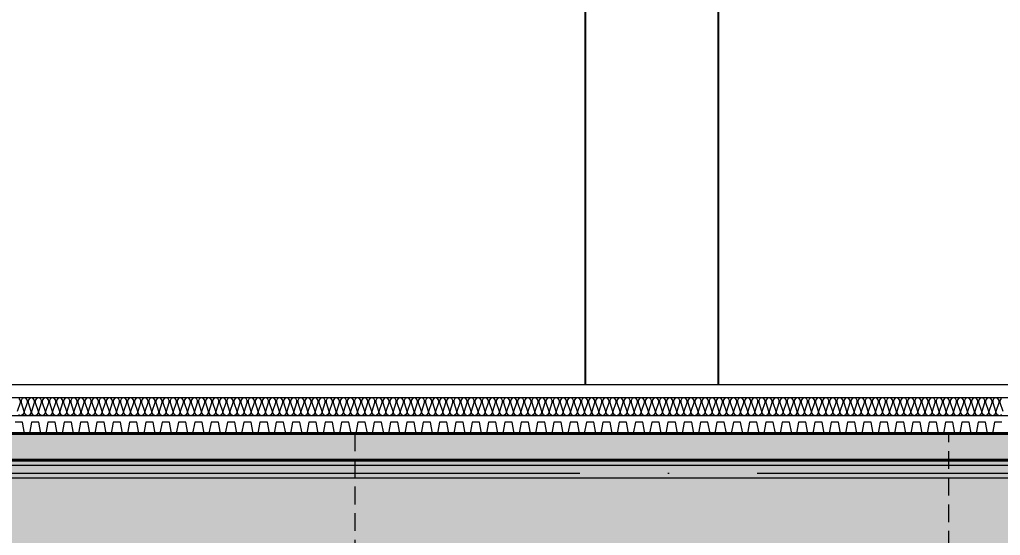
# Model space of a CAD drawing. Header units: millimetres. Extents: x 0 to 420000, y 0 to 297000.
# Drawn here: x 289880 to 300943, y 22751 to 28563 of the extents above; entities that cross this region are included whole.
import ezdxf
from ezdxf.enums import TextEntityAlignment as Align

# ---------------------------------------------------------------- set-up
doc = ezdxf.new("R2010")
doc.units = ezdxf.units.MM
doc.linetypes.add('CEN', pattern=[62, 60, -1, 0, -1])
doc.linetypes.add('HIDDEN', pattern=[0.375, 0.25, -0.125])
for name, color, linetype, lineweight in [('A-AXIS-LINE', 1, 'CEN', 15), ('A-CONC-LIN1', 2, 'Continuous', 40), ('A-ELEV-LIN2', 7, 'Continuous', 25), ('A-SECT-LIN3', 255, 'Continuous', 18), ('A-XXXX-DRBD', 9, 'Continuous', 20), ('A-XXXX-FIN2', 6, 'Continuous', 20), ('A-XXXX-HATC', 8, 'Continuous', 18), ('A-XXXX-HID', 8, 'HIDDEN', 18), ('A-XXXX-INSL2', 8, 'Continuous', 18)]:
    doc.layers.add(name, color=color, linetype=linetype, lineweight=lineweight)
doc.layers.add('A-CONC-SOLD', color=253, linetype='CEN')
doc.layers.add('A-XXXX-SOLD', color=252, linetype='Continuous')
doc.layers.add('A-XXXX-NPLT', color=144, linetype='Continuous', lineweight=15, plot=False)
doc.styles.add('맑은고딕', font='')
doc.styles.get('맑은고딕').set_extended_font_data('Malgun Gothic')

# ---------------------------------------------------------------- blocks, each defined once
blk = doc.blocks.new('axis(211208)')
at = {"layer": 'A-AXIS-LINE', "ltscale": 1000}
for p, q in [((4631788.1, -441118.7), (4955413.1, -441118.7)), ((4631788.1, -442118.7), (4955413.1, -442118.7))]:
    blk.add_line(p, q, dxfattribs=at)
blk = doc.blocks.new('지하2층')
at = {"layer": 'A-CONC-SOLD'}
h = blk.add_hatch(color=256, dxfattribs=at)
h.dxf.hatch_style = 1
h.paths.add_polyline_path([(4879374, -392169), (4878974, -392169), (4878974, -391119), (4878824, -391119), (4878824, -391369), (4878374, -391369), (4878374, -392369), (4878324, -392369), (4878324, -393069), (4878674, -393069), (4878674, -401669), (4877924, -401669), (4877924, -401119), (4877724, -401119), (4877724, -401669), (4801524, -401669), (4801524, -401129), (4801324, -401129), (4801324, -401969), (4801494, -401969), (4801479, -401978), (4801479, -402319), (4759169, -402319), (4759169, -401978), (4759154, -401969), (4759324, -401969), (4759324, -401129), (4759124, -401129), (4759124, -401669), (4682924, -401669), (4682924, -401119), (4682724, -401119), (4682724, -401669), (4681974, -401669), (4681974, -393069), (4682324, -393069), (4682324, -392369), (4682274, -392369), (4682274, -391369), (4681824, -391369), (4681824, -391119), (4681674, -391119), (4681674, -392169), (4681274, -392169), (4681274, -401969), (4758324, -401969), (4758324, -402619), (4802324, -402619), (4802324, -401969), (4879374, -401969)])
at = {"layer": 'A-CONC-LIN1'}
for points in [[(4681674, -391119), (4681674, -392169), (4681274, -392169), (4681274, -401969), (4758324, -401969), (4758324, -402619), (4802324, -402619), (4802324, -401969), (4879374, -401969), (4879374, -392169), (4878974, -392169), (4878974, -391119)], [(4878974, -391119), (4878824, -391119), (4878824, -391369), (4878374, -391369), (4878374, -392369), (4878324, -392369), (4878324, -393069), (4878674, -393069), (4878674, -401669), (4877924, -401669), (4877924, -401119), (4877724, -401119), (4877724, -401669), (4801524, -401669), (4801524, -401129), (4801324, -401129), (4801324, -401969), (4801494, -401969), (4801479, -401978), (4801479, -402319), (4759169, -402319)]]:
    blk.add_lwpolyline(points, dxfattribs=at)
at = {"layer": 'A-ELEV-LIN2'}
for p, q in [((4866574, -401119), (4866574, -392869)), ((4868074, -401119), (4868074, -392869))]:
    blk.add_line(p, q, dxfattribs=at)
at = {"layer": 'A-XXXX-DRBD'}
blk.add_lwpolyline([(4871270, -401544), (4871187, -401544), (4871164, -401669), (4871109, -401669), (4871086, -401544), (4871003, -401544), (4870980, -401669), (4870925, -401669), (4870902, -401544), (4870819, -401544), (4870795, -401669), (4870741, -401669), (4870718, -401544), (4870635, -401544), (4870611, -401669), (4870557, -401669), (4870533, -401544), (4870451, -401544), (4870427, -401669), (4870373, -401669), (4870349, -401544), (4870267, -401544), (4870243, -401669), (4870189, -401669), (4870165, -401544), (4870082, -401544), (4870059, -401669), (4870004, -401669), (4869981, -401544), (4869898, -401544), (4869875, -401669), (4869820, -401669), (4869797, -401544), (4869714, -401544), (4869691, -401669), (4869636, -401669), (4869613, -401544), (4869530, -401544), (4869507, -401669), (4869452, -401669), (4869429, -401544), (4869346, -401544), (4869323, -401669), (4869268, -401669), (4869245, -401544), (4869162, -401544), (4869139, -401669), (4869084, -401669), (4869061, -401544), (4868978, -401544), (4868955, -401669), (4868900, -401669), (4868877, -401544), (4868794, -401544), (4868770, -401669), (4868716, -401669), (4868693, -401544), (4868610, -401544), (4868586, -401669), (4868532, -401669), (4868508, -401544), (4868426, -401544), (4868402, -401669), (4868348, -401669), (4868324, -401544), (4868242, -401544), (4868218, -401669), (4868164, -401669), (4868140, -401544), (4868057, -401544), (4868034, -401669), (4867979, -401669), (4867956, -401544), (4867873, -401544), (4867850, -401669), (4867795, -401669), (4867772, -401544), (4867689, -401544), (4867666, -401669), (4867611, -401669), (4867588, -401544), (4867505, -401544), (4867482, -401669), (4867427, -401669), (4867404, -401544), (4867321, -401544), (4867298, -401669), (4867243, -401669), (4867220, -401544), (4867137, -401544), (4867114, -401669), (4867059, -401669), (4867036, -401544), (4866953, -401544), (4866930, -401669), (4866875, -401669), (4866852, -401544), (4866769, -401544), (4866746, -401669), (4866691, -401669), (4866668, -401544), (4866585, -401544), (4866561, -401669), (4866507, -401669), (4866483, -401544), (4866401, -401544), (4866377, -401669), (4866323, -401669), (4866299, -401544), (4866217, -401544), (4866193, -401669), (4866139, -401669), (4866115, -401544), (4866032, -401544), (4866009, -401669), (4865955, -401669), (4865931, -401544), (4865848, -401544), (4865825, -401669), (4865770, -401669), (4865747, -401544), (4865664, -401544), (4865641, -401669), (4865586, -401669), (4865563, -401544), (4865480, -401544), (4865457, -401669), (4865402, -401669), (4865379, -401544), (4865296, -401544), (4865273, -401669), (4865218, -401669), (4865195, -401544), (4865112, -401544), (4865089, -401669), (4865034, -401669), (4865011, -401544), (4864928, -401544), (4864905, -401669), (4864850, -401669), (4864827, -401544), (4864744, -401544), (4864721, -401669), (4864666, -401669), (4864643, -401544), (4864560, -401544), (4864536, -401669), (4864482, -401669), (4864458, -401544), (4864376, -401544), (4864352, -401669), (4864298, -401669), (4864274, -401544), (4864192, -401544), (4864168, -401669), (4864114, -401669), (4864090, -401544), (4864007, -401544), (4863984, -401669), (4863930, -401669), (4863906, -401544), (4863823, -401544), (4863800, -401669), (4863745, -401669), (4863722, -401544), (4863639, -401544), (4863616, -401669), (4863561, -401669), (4863538, -401544), (4863455, -401544), (4863432, -401669), (4863377, -401669), (4863354, -401544), (4863271, -401544), (4863248, -401669), (4863193, -401669), (4863170, -401544), (4863087, -401544), (4863064, -401669), (4863009, -401669), (4862986, -401544), (4862903, -401544), (4862880, -401669), (4862825, -401669), (4862802, -401544), (4862719, -401544), (4862696, -401669), (4862641, -401669), (4862618, -401544), (4862535, -401544), (4862511, -401669), (4862457, -401669), (4862434, -401544), (4862351, -401544), (4862327, -401669), (4862273, -401669), (4862249, -401544), (4862167, -401544), (4862143, -401669), (4862089, -401669), (4862065, -401544), (4861982, -401544), (4861959, -401669), (4861905, -401669), (4861881, -401544), (4861798, -401544), (4861775, -401669), (4861720, -401669), (4861697, -401544), (4861614, -401544), (4861591, -401669), (4861536, -401669), (4861513, -401544), (4861430, -401544), (4861407, -401669), (4861352, -401669), (4861329, -401544), (4861246, -401544), (4861223, -401669), (4861168, -401669), (4861145, -401544), (4861062, -401544), (4861039, -401669), (4860984, -401669), (4860961, -401544), (4860878, -401544), (4860855, -401669), (4860800, -401669), (4860777, -401544), (4860694, -401544), (4860671, -401669), (4860616, -401669), (4860593, -401544), (4860510, -401544), (4860486, -401669), (4860432, -401669), (4860409, -401544), (4860326, -401544), (4860302, -401669), (4860248, -401669), (4860224, -401544), (4860142, -401544)], dxfattribs=at)
at = {"layer": 'A-XXXX-FIN2'}
blk.add_lwpolyline([(4801424, -401119), (4877724, -401119)], dxfattribs=at)
at = {"layer": 'A-XXXX-INSL2'}
for points in [[(4877724, -401269), (4801534, -401269)], [(4871262, -401277), (4871248, -401297), (4871248, -401319), (4871280, -401419)], [(4871266, -401461), (4871244, -401469), (4871222, -401461), (4871208, -401441), (4871208, -401419), (4871240, -401319), (4871240, -401297), (4871226, -401277), (4871204, -401269), (4871182, -401277), (4871168, -401297), (4871168, -401319), (4871200, -401419), (4871200, -401441), (4871186, -401461), (4871164, -401469), (4871142, -401461), (4871128, -401441), (4871128, -401419), (4871160, -401319), (4871160, -401297), (4871146, -401277), (4871124, -401269), (4871102, -401277), (4871088, -401297), (4871088, -401319), (4871120, -401419), (4871120, -401441), (4871106, -401461), (4871084, -401469), (4871062, -401461), (4871048, -401441), (4871048, -401419), (4871080, -401319), (4871080, -401297), (4871066, -401277), (4871044, -401269), (4871022, -401277), (4871008, -401297), (4871008, -401319), (4871040, -401419), (4871040, -401441), (4871026, -401461), (4871004, -401469), (4870982, -401461), (4870968, -401441), (4870968, -401419), (4871000, -401319), (4871000, -401297), (4870986, -401277), (4870964, -401269), (4870942, -401277), (4870928, -401297), (4870928, -401319), (4870960, -401419), (4870960, -401441), (4870946, -401461), (4870924, -401469), (4870902, -401461), (4870888, -401441), (4870888, -401419), (4870920, -401319), (4870920, -401297), (4870906, -401277), (4870884, -401269), (4870862, -401277), (4870848, -401297), (4870848, -401319), (4870880, -401419), (4870880, -401441), (4870866, -401461), (4870844, -401469), (4870822, -401461), (4870808, -401441), (4870808, -401419), (4870840, -401319), (4870840, -401297), (4870826, -401277), (4870804, -401269), (4870782, -401277), (4870768, -401297), (4870768, -401319), (4870800, -401419), (4870800, -401441), (4870786, -401461), (4870764, -401469), (4870742, -401461), (4870728, -401441), (4870728, -401419), (4870760, -401319), (4870760, -401297), (4870746, -401277), (4870724, -401269), (4870702, -401277), (4870688, -401297), (4870688, -401319), (4870720, -401419), (4870720, -401441), (4870706, -401461), (4870684, -401469), (4870662, -401461), (4870648, -401441), (4870648, -401419), (4870680, -401319), (4870680, -401297), (4870666, -401277), (4870644, -401269), (4870622, -401277), (4870608, -401297), (4870608, -401319), (4870640, -401419), (4870640, -401441), (4870626, -401461), (4870604, -401469), (4870582, -401461), (4870568, -401441), (4870568, -401419), (4870600, -401319), (4870600, -401297), (4870586, -401277), (4870564, -401269), (4870542, -401277), (4870528, -401297), (4870528, -401319), (4870560, -401419), (4870560, -401441), (4870546, -401461), (4870524, -401469), (4870502, -401461), (4870488, -401441), (4870488, -401419), (4870520, -401319), (4870520, -401297), (4870506, -401277), (4870484, -401269), (4870462, -401277), (4870448, -401297), (4870448, -401319), (4870480, -401419), (4870480, -401441), (4870466, -401461), (4870444, -401469), (4870422, -401461), (4870408, -401441), (4870408, -401419), (4870440, -401319), (4870440, -401297), (4870426, -401277), (4870404, -401269), (4870382, -401277), (4870368, -401297), (4870368, -401319), (4870400, -401419), (4870400, -401441), (4870386, -401461), (4870364, -401469), (4870342, -401461), (4870328, -401441), (4870328, -401419), (4870360, -401319), (4870360, -401297), (4870346, -401277), (4870324, -401269), (4870302, -401277), (4870288, -401297), (4870288, -401319), (4870320, -401419), (4870320, -401441), (4870306, -401461), (4870284, -401469), (4870262, -401461), (4870248, -401441), (4870248, -401419), (4870280, -401319), (4870280, -401297), (4870266, -401277), (4870244, -401269), (4870222, -401277), (4870208, -401297), (4870208, -401319), (4870240, -401419), (4870240, -401441), (4870226, -401461), (4870204, -401469), (4870182, -401461), (4870168, -401441), (4870168, -401419), (4870200, -401319), (4870200, -401297), (4870186, -401277), (4870164, -401269), (4870142, -401277), (4870128, -401297), (4870128, -401319), (4870160, -401419), (4870160, -401441), (4870146, -401461), (4870124, -401469), (4870102, -401461), (4870088, -401441), (4870088, -401419), (4870120, -401319), (4870120, -401297), (4870106, -401277), (4870084, -401269), (4870062, -401277), (4870048, -401297), (4870048, -401319), (4870080, -401419), (4870080, -401441), (4870066, -401461), (4870044, -401469), (4870022, -401461), (4870008, -401441), (4870008, -401419), (4870040, -401319), (4870040, -401297), (4870026, -401277), (4870004, -401269), (4869982, -401277), (4869968, -401297), (4869968, -401319), (4870000, -401419), (4870000, -401441), (4869986, -401461), (4869964, -401469), (4869942, -401461), (4869928, -401441), (4869928, -401419), (4869960, -401319), (4869960, -401297), (4869946, -401277), (4869924, -401269), (4869902, -401277), (4869888, -401297), (4869888, -401319), (4869920, -401419), (4869920, -401441), (4869906, -401461), (4869884, -401469), (4869862, -401461), (4869848, -401441), (4869848, -401419), (4869880, -401319), (4869880, -401297), (4869866, -401277), (4869844, -401269), (4869822, -401277), (4869808, -401297), (4869808, -401319), (4869840, -401419), (4869840, -401441), (4869826, -401461), (4869804, -401469), (4869782, -401461), (4869768, -401441), (4869768, -401419), (4869800, -401319), (4869800, -401297), (4869786, -401277), (4869764, -401269), (4869742, -401277), (4869728, -401297), (4869728, -401319), (4869760, -401419), (4869760, -401441), (4869746, -401461), (4869724, -401469), (4869702, -401461), (4869688, -401441), (4869688, -401419), (4869720, -401319), (4869720, -401297), (4869706, -401277), (4869684, -401269), (4869662, -401277), (4869648, -401297), (4869648, -401319), (4869680, -401419), (4869680, -401441), (4869666, -401461), (4869644, -401469), (4869622, -401461), (4869608, -401441), (4869608, -401419), (4869640, -401319), (4869640, -401297), (4869626, -401277), (4869604, -401269), (4869582, -401277), (4869568, -401297), (4869568, -401319), (4869600, -401419), (4869600, -401441), (4869586, -401461), (4869564, -401469), (4869542, -401461), (4869528, -401441), (4869528, -401419), (4869560, -401319), (4869560, -401297), (4869546, -401277), (4869524, -401269), (4869502, -401277), (4869488, -401297), (4869488, -401319), (4869520, -401419), (4869520, -401441), (4869506, -401461), (4869484, -401469), (4869462, -401461), (4869448, -401441), (4869448, -401419), (4869480, -401319), (4869480, -401297), (4869466, -401277), (4869444, -401269), (4869422, -401277), (4869408, -401297), (4869408, -401319), (4869440, -401419), (4869440, -401441), (4869426, -401461), (4869404, -401469), (4869382, -401461), (4869368, -401441), (4869368, -401419), (4869400, -401319), (4869400, -401297), (4869386, -401277), (4869364, -401269), (4869342, -401277), (4869328, -401297), (4869328, -401319), (4869360, -401419), (4869360, -401441), (4869346, -401461), (4869324, -401469), (4869302, -401461), (4869288, -401441), (4869288, -401419), (4869320, -401319), (4869320, -401297), (4869306, -401277), (4869284, -401269), (4869262, -401277), (4869248, -401297), (4869248, -401319), (4869280, -401419), (4869280, -401441), (4869266, -401461), (4869244, -401469), (4869222, -401461), (4869208, -401441), (4869208, -401419), (4869240, -401319), (4869240, -401297), (4869226, -401277), (4869204, -401269), (4869182, -401277), (4869168, -401297), (4869168, -401319), (4869200, -401419), (4869200, -401441), (4869186, -401461), (4869164, -401469), (4869142, -401461), (4869128, -401441), (4869128, -401419), (4869160, -401319), (4869160, -401297), (4869146, -401277), (4869124, -401269), (4869102, -401277), (4869088, -401297), (4869088, -401319), (4869120, -401419), (4869120, -401441), (4869106, -401461), (4869084, -401469), (4869062, -401461), (4869048, -401441), (4869048, -401419), (4869080, -401319), (4869080, -401297), (4869066, -401277), (4869044, -401269), (4869022, -401277), (4869008, -401297), (4869008, -401319), (4869040, -401419), (4869040, -401441), (4869026, -401461), (4869004, -401469), (4868982, -401461), (4868968, -401441), (4868968, -401419), (4869000, -401319), (4869000, -401297), (4868986, -401277), (4868964, -401269), (4868942, -401277), (4868928, -401297), (4868928, -401319), (4868960, -401419), (4868960, -401441), (4868946, -401461), (4868924, -401469), (4868902, -401461), (4868888, -401441), (4868888, -401419), (4868920, -401319), (4868920, -401297), (4868906, -401277), (4868884, -401269), (4868862, -401277), (4868848, -401297), (4868848, -401319), (4868880, -401419), (4868880, -401441), (4868866, -401461), (4868844, -401469), (4868822, -401461), (4868808, -401441), (4868808, -401419), (4868840, -401319), (4868840, -401297), (4868826, -401277), (4868804, -401269), (4868782, -401277), (4868768, -401297), (4868768, -401319), (4868800, -401419), (4868800, -401441), (4868786, -401461), (4868764, -401469), (4868742, -401461), (4868728, -401441), (4868728, -401419), (4868760, -401319), (4868760, -401297), (4868746, -401277), (4868724, -401269), (4868702, -401277), (4868688, -401297), (4868688, -401319), (4868720, -401419), (4868720, -401441), (4868706, -401461), (4868684, -401469), (4868662, -401461), (4868648, -401441), (4868648, -401419), (4868680, -401319), (4868680, -401297), (4868666, -401277), (4868644, -401269), (4868622, -401277), (4868608, -401297), (4868608, -401319), (4868640, -401419), (4868640, -401441), (4868626, -401461), (4868604, -401469), (4868582, -401461), (4868568, -401441), (4868568, -401419), (4868600, -401319), (4868600, -401297), (4868586, -401277), (4868564, -401269), (4868542, -401277), (4868528, -401297), (4868528, -401319), (4868560, -401419), (4868560, -401441), (4868546, -401461), (4868524, -401469), (4868502, -401461), (4868488, -401441), (4868488, -401419), (4868520, -401319), (4868520, -401297), (4868506, -401277), (4868484, -401269), (4868462, -401277), (4868448, -401297), (4868448, -401319), (4868480, -401419), (4868480, -401441), (4868466, -401461), (4868444, -401469), (4868422, -401461), (4868408, -401441), (4868408, -401419), (4868440, -401319), (4868440, -401297), (4868426, -401277), (4868404, -401269), (4868382, -401277), (4868368, -401297), (4868368, -401319), (4868400, -401419), (4868400, -401441), (4868386, -401461), (4868364, -401469), (4868342, -401461), (4868328, -401441), (4868328, -401419), (4868360, -401319), (4868360, -401297), (4868346, -401277), (4868324, -401269), (4868302, -401277), (4868288, -401297), (4868288, -401319), (4868320, -401419), (4868320, -401441), (4868306, -401461), (4868284, -401469), (4868262, -401461), (4868248, -401441), (4868248, -401419), (4868280, -401319), (4868280, -401297), (4868266, -401277), (4868244, -401269), (4868222, -401277), (4868208, -401297), (4868208, -401319), (4868240, -401419), (4868240, -401441), (4868226, -401461), (4868204, -401469), (4868182, -401461), (4868168, -401441), (4868168, -401419), (4868200, -401319), (4868200, -401297), (4868186, -401277), (4868164, -401269), (4868142, -401277), (4868128, -401297), (4868128, -401319), (4868160, -401419), (4868160, -401441), (4868146, -401461), (4868124, -401469), (4868102, -401461), (4868088, -401441), (4868088, -401419), (4868120, -401319), (4868120, -401297), (4868106, -401277), (4868084, -401269), (4868062, -401277), (4868048, -401297), (4868048, -401319), (4868080, -401419), (4868080, -401441), (4868066, -401461), (4868044, -401469), (4868022, -401461), (4868008, -401441), (4868008, -401419), (4868040, -401319), (4868040, -401297), (4868026, -401277), (4868004, -401269), (4867982, -401277), (4867968, -401297), (4867968, -401319), (4868000, -401419), (4868000, -401441), (4867986, -401461), (4867964, -401469), (4867942, -401461), (4867928, -401441), (4867928, -401419), (4867960, -401319), (4867960, -401297), (4867946, -401277), (4867924, -401269), (4867902, -401277), (4867888, -401297), (4867888, -401319), (4867920, -401419), (4867920, -401441), (4867906, -401461), (4867884, -401469), (4867862, -401461), (4867848, -401441), (4867848, -401419), (4867880, -401319), (4867880, -401297), (4867866, -401277), (4867844, -401269), (4867822, -401277), (4867808, -401297), (4867808, -401319), (4867840, -401419), (4867840, -401441), (4867826, -401461), (4867804, -401469), (4867782, -401461), (4867768, -401441), (4867768, -401419), (4867800, -401319), (4867800, -401297), (4867786, -401277), (4867764, -401269), (4867742, -401277), (4867728, -401297), (4867728, -401319), (4867760, -401419), (4867760, -401441), (4867746, -401461), (4867724, -401469), (4867702, -401461), (4867688, -401441), (4867688, -401419), (4867720, -401319), (4867720, -401297), (4867706, -401277), (4867684, -401269), (4867662, -401277), (4867648, -401297), (4867648, -401319), (4867680, -401419), (4867680, -401441), (4867666, -401461), (4867644, -401469), (4867622, -401461), (4867608, -401441), (4867608, -401419), (4867640, -401319), (4867640, -401297), (4867626, -401277), (4867604, -401269), (4867582, -401277), (4867568, -401297), (4867568, -401319), (4867600, -401419), (4867600, -401441), (4867586, -401461), (4867564, -401469), (4867542, -401461), (4867528, -401441), (4867528, -401419), (4867560, -401319), (4867560, -401297), (4867546, -401277), (4867524, -401269), (4867502, -401277), (4867488, -401297), (4867488, -401319), (4867520, -401419), (4867520, -401441), (4867506, -401461), (4867484, -401469), (4867462, -401461), (4867448, -401441), (4867448, -401419), (4867480, -401319), (4867480, -401297), (4867466, -401277), (4867444, -401269), (4867422, -401277), (4867408, -401297), (4867408, -401319), (4867440, -401419), (4867440, -401441), (4867426, -401461), (4867404, -401469), (4867382, -401461), (4867368, -401441), (4867368, -401419), (4867400, -401319), (4867400, -401297), (4867386, -401277), (4867364, -401269), (4867342, -401277), (4867328, -401297), (4867328, -401319), (4867360, -401419), (4867360, -401441), (4867346, -401461), (4867324, -401469), (4867302, -401461), (4867288, -401441), (4867288, -401419), (4867320, -401319), (4867320, -401297), (4867306, -401277), (4867284, -401269), (4867262, -401277), (4867248, -401297), (4867248, -401319), (4867280, -401419), (4867280, -401441), (4867266, -401461), (4867244, -401469), (4867222, -401461), (4867208, -401441), (4867208, -401419), (4867240, -401319), (4867240, -401297), (4867226, -401277), (4867204, -401269), (4867182, -401277), (4867168, -401297), (4867168, -401319), (4867200, -401419), (4867200, -401441), (4867186, -401461), (4867164, -401469), (4867142, -401461), (4867128, -401441), (4867128, -401419), (4867160, -401319), (4867160, -401297), (4867146, -401277), (4867124, -401269), (4867102, -401277), (4867088, -401297), (4867088, -401319), (4867120, -401419), (4867120, -401441), (4867106, -401461), (4867084, -401469), (4867062, -401461), (4867048, -401441), (4867048, -401419), (4867080, -401319), (4867080, -401297), (4867066, -401277), (4867044, -401269), (4867022, -401277), (4867008, -401297), (4867008, -401319), (4867040, -401419), (4867040, -401441), (4867026, -401461), (4867004, -401469), (4866982, -401461), (4866968, -401441), (4866968, -401419), (4867000, -401319), (4867000, -401297), (4866986, -401277), (4866964, -401269), (4866942, -401277), (4866928, -401297), (4866928, -401319), (4866960, -401419), (4866960, -401441), (4866946, -401461), (4866924, -401469), (4866902, -401461), (4866888, -401441), (4866888, -401419), (4866920, -401319), (4866920, -401297), (4866906, -401277), (4866884, -401269), (4866862, -401277), (4866848, -401297), (4866848, -401319), (4866880, -401419), (4866880, -401441), (4866866, -401461), (4866844, -401469), (4866822, -401461), (4866808, -401441), (4866808, -401419), (4866840, -401319), (4866840, -401297), (4866826, -401277), (4866804, -401269), (4866782, -401277), (4866768, -401297), (4866768, -401319), (4866800, -401419), (4866800, -401441), (4866786, -401461), (4866764, -401469), (4866742, -401461), (4866728, -401441), (4866728, -401419), (4866760, -401319), (4866760, -401297), (4866746, -401277), (4866724, -401269), (4866702, -401277), (4866688, -401297), (4866688, -401319), (4866720, -401419), (4866720, -401441), (4866706, -401461), (4866684, -401469), (4866662, -401461), (4866648, -401441), (4866648, -401419), (4866680, -401319), (4866680, -401297), (4866666, -401277), (4866644, -401269), (4866622, -401277), (4866608, -401297), (4866608, -401319), (4866640, -401419), (4866640, -401441), (4866626, -401461), (4866604, -401469), (4866582, -401461), (4866568, -401441), (4866568, -401419), (4866600, -401319), (4866600, -401297), (4866586, -401277), (4866564, -401269), (4866542, -401277), (4866528, -401297), (4866528, -401319), (4866560, -401419), (4866560, -401441), (4866546, -401461), (4866524, -401469), (4866502, -401461), (4866488, -401441), (4866488, -401419), (4866520, -401319), (4866520, -401297), (4866506, -401277), (4866484, -401269), (4866462, -401277), (4866448, -401297), (4866448, -401319), (4866480, -401419), (4866480, -401441), (4866466, -401461), (4866444, -401469), (4866422, -401461), (4866408, -401441), (4866408, -401419), (4866440, -401319), (4866440, -401297), (4866426, -401277), (4866404, -401269), (4866382, -401277), (4866368, -401297), (4866368, -401319), (4866400, -401419), (4866400, -401441), (4866386, -401461), (4866364, -401469), (4866342, -401461), (4866328, -401441), (4866328, -401419), (4866360, -401319), (4866360, -401297), (4866346, -401277), (4866324, -401269), (4866302, -401277), (4866288, -401297), (4866288, -401319), (4866320, -401419), (4866320, -401441), (4866306, -401461), (4866284, -401469), (4866262, -401461), (4866248, -401441), (4866248, -401419), (4866280, -401319), (4866280, -401297), (4866266, -401277), (4866244, -401269), (4866222, -401277), (4866208, -401297), (4866208, -401319), (4866240, -401419), (4866240, -401441), (4866226, -401461), (4866204, -401469), (4866182, -401461), (4866168, -401441), (4866168, -401419), (4866200, -401319), (4866200, -401297), (4866186, -401277), (4866164, -401269), (4866142, -401277), (4866128, -401297), (4866128, -401319), (4866160, -401419), (4866160, -401441), (4866146, -401461), (4866124, -401469), (4866102, -401461), (4866088, -401441), (4866088, -401419), (4866120, -401319), (4866120, -401297), (4866106, -401277), (4866084, -401269), (4866062, -401277), (4866048, -401297), (4866048, -401319), (4866080, -401419), (4866080, -401441), (4866066, -401461), (4866044, -401469), (4866022, -401461), (4866008, -401441), (4866008, -401419), (4866040, -401319), (4866040, -401297), (4866026, -401277), (4866004, -401269), (4865982, -401277), (4865968, -401297), (4865968, -401319), (4866000, -401419), (4866000, -401441), (4865986, -401461), (4865964, -401469), (4865942, -401461), (4865928, -401441), (4865928, -401419), (4865960, -401319), (4865960, -401297), (4865946, -401277), (4865924, -401269), (4865902, -401277), (4865888, -401297), (4865888, -401319), (4865920, -401419), (4865920, -401441), (4865906, -401461), (4865884, -401469), (4865862, -401461), (4865848, -401441), (4865848, -401419), (4865880, -401319), (4865880, -401297), (4865866, -401277), (4865844, -401269), (4865822, -401277), (4865808, -401297), (4865808, -401319), (4865840, -401419), (4865840, -401441), (4865826, -401461), (4865804, -401469), (4865782, -401461), (4865768, -401441), (4865768, -401419), (4865800, -401319), (4865800, -401297), (4865786, -401277), (4865764, -401269), (4865742, -401277), (4865728, -401297), (4865728, -401319), (4865760, -401419), (4865760, -401441), (4865746, -401461), (4865724, -401469), (4865702, -401461), (4865688, -401441), (4865688, -401419), (4865720, -401319), (4865720, -401297), (4865706, -401277), (4865684, -401269), (4865662, -401277), (4865648, -401297), (4865648, -401319), (4865680, -401419), (4865680, -401441), (4865666, -401461), (4865644, -401469), (4865622, -401461), (4865608, -401441), (4865608, -401419), (4865640, -401319), (4865640, -401297), (4865626, -401277), (4865604, -401269), (4865582, -401277), (4865568, -401297), (4865568, -401319), (4865600, -401419), (4865600, -401441), (4865586, -401461), (4865564, -401469), (4865542, -401461), (4865528, -401441), (4865528, -401419), (4865560, -401319), (4865560, -401297), (4865546, -401277), (4865524, -401269), (4865502, -401277), (4865488, -401297), (4865488, -401319), (4865520, -401419), (4865520, -401441), (4865506, -401461), (4865484, -401469), (4865462, -401461), (4865448, -401441), (4865448, -401419), (4865480, -401319), (4865480, -401297), (4865466, -401277), (4865444, -401269), (4865422, -401277), (4865408, -401297), (4865408, -401319), (4865440, -401419), (4865440, -401441), (4865426, -401461), (4865404, -401469), (4865382, -401461), (4865368, -401441), (4865368, -401419), (4865400, -401319), (4865400, -401297), (4865386, -401277), (4865364, -401269), (4865342, -401277), (4865328, -401297), (4865328, -401319), (4865360, -401419), (4865360, -401441), (4865346, -401461), (4865324, -401469), (4865302, -401461), (4865288, -401441), (4865288, -401419), (4865320, -401319), (4865320, -401297), (4865306, -401277), (4865284, -401269), (4865262, -401277), (4865248, -401297), (4865248, -401319), (4865280, -401419), (4865280, -401441), (4865266, -401461), (4865244, -401469), (4865222, -401461), (4865208, -401441), (4865208, -401419), (4865240, -401319), (4865240, -401297), (4865226, -401277), (4865204, -401269), (4865182, -401277), (4865168, -401297), (4865168, -401319), (4865200, -401419), (4865200, -401441), (4865186, -401461), (4865164, -401469), (4865142, -401461), (4865128, -401441), (4865128, -401419), (4865160, -401319), (4865160, -401297), (4865146, -401277), (4865124, -401269), (4865102, -401277), (4865088, -401297), (4865088, -401319), (4865120, -401419), (4865120, -401441), (4865106, -401461), (4865084, -401469), (4865062, -401461), (4865048, -401441), (4865048, -401419), (4865080, -401319), (4865080, -401297), (4865066, -401277), (4865044, -401269), (4865022, -401277), (4865008, -401297), (4865008, -401319), (4865040, -401419), (4865040, -401441), (4865026, -401461), (4865004, -401469), (4864982, -401461), (4864968, -401441), (4864968, -401419), (4865000, -401319), (4865000, -401297), (4864986, -401277), (4864964, -401269), (4864942, -401277), (4864928, -401297), (4864928, -401319), (4864960, -401419), (4864960, -401441), (4864946, -401461), (4864924, -401469), (4864902, -401461), (4864888, -401441), (4864888, -401419), (4864920, -401319), (4864920, -401297), (4864906, -401277), (4864884, -401269), (4864862, -401277), (4864848, -401297), (4864848, -401319), (4864880, -401419), (4864880, -401441), (4864866, -401461), (4864844, -401469), (4864822, -401461), (4864808, -401441), (4864808, -401419), (4864840, -401319), (4864840, -401297), (4864826, -401277), (4864804, -401269), (4864782, -401277), (4864768, -401297), (4864768, -401319), (4864800, -401419), (4864800, -401441), (4864786, -401461), (4864764, -401469), (4864742, -401461), (4864728, -401441), (4864728, -401419), (4864760, -401319), (4864760, -401297), (4864746, -401277), (4864724, -401269), (4864702, -401277), (4864688, -401297), (4864688, -401319), (4864720, -401419), (4864720, -401441), (4864706, -401461), (4864684, -401469), (4864662, -401461), (4864648, -401441), (4864648, -401419), (4864680, -401319), (4864680, -401297), (4864666, -401277), (4864644, -401269), (4864622, -401277), (4864608, -401297), (4864608, -401319), (4864640, -401419), (4864640, -401441), (4864626, -401461), (4864604, -401469), (4864582, -401461), (4864568, -401441), (4864568, -401419), (4864600, -401319), (4864600, -401297), (4864586, -401277), (4864564, -401269), (4864542, -401277), (4864528, -401297), (4864528, -401319), (4864560, -401419), (4864560, -401441), (4864546, -401461), (4864524, -401469), (4864502, -401461), (4864488, -401441), (4864488, -401419), (4864520, -401319), (4864520, -401297), (4864506, -401277), (4864484, -401269), (4864462, -401277), (4864448, -401297), (4864448, -401319), (4864480, -401419), (4864480, -401441), (4864466, -401461), (4864444, -401469), (4864422, -401461), (4864408, -401441), (4864408, -401419), (4864440, -401319), (4864440, -401297), (4864426, -401277), (4864404, -401269), (4864382, -401277), (4864368, -401297), (4864368, -401319), (4864400, -401419), (4864400, -401441), (4864386, -401461), (4864364, -401469), (4864342, -401461), (4864328, -401441), (4864328, -401419), (4864360, -401319), (4864360, -401297), (4864346, -401277), (4864324, -401269), (4864302, -401277), (4864288, -401297), (4864288, -401319), (4864320, -401419), (4864320, -401441), (4864306, -401461), (4864284, -401469), (4864262, -401461), (4864248, -401441), (4864248, -401419), (4864280, -401319), (4864280, -401297), (4864266, -401277), (4864244, -401269), (4864222, -401277), (4864208, -401297), (4864208, -401319), (4864240, -401419), (4864240, -401441), (4864226, -401461), (4864204, -401469), (4864182, -401461), (4864168, -401441), (4864168, -401419), (4864200, -401319), (4864200, -401297), (4864186, -401277), (4864164, -401269), (4864142, -401277), (4864128, -401297), (4864128, -401319), (4864160, -401419), (4864160, -401441), (4864146, -401461), (4864124, -401469), (4864102, -401461), (4864088, -401441), (4864088, -401419), (4864120, -401319), (4864120, -401297), (4864106, -401277), (4864084, -401269), (4864062, -401277), (4864048, -401297), (4864048, -401319), (4864080, -401419), (4864080, -401441), (4864066, -401461), (4864044, -401469), (4864022, -401461), (4864008, -401441), (4864008, -401419), (4864040, -401319), (4864040, -401297), (4864026, -401277), (4864004, -401269), (4863982, -401277), (4863968, -401297), (4863968, -401319), (4864000, -401419), (4864000, -401441), (4863986, -401461), (4863964, -401469), (4863942, -401461), (4863928, -401441), (4863928, -401419), (4863960, -401319), (4863960, -401297), (4863946, -401277), (4863924, -401269), (4863902, -401277), (4863888, -401297), (4863888, -401319), (4863920, -401419), (4863920, -401441), (4863906, -401461), (4863884, -401469), (4863862, -401461), (4863848, -401441), (4863848, -401419), (4863880, -401319), (4863880, -401297), (4863866, -401277), (4863844, -401269), (4863822, -401277), (4863808, -401297), (4863808, -401319), (4863840, -401419), (4863840, -401441), (4863826, -401461), (4863804, -401469), (4863782, -401461), (4863768, -401441), (4863768, -401419), (4863800, -401319), (4863800, -401297), (4863786, -401277), (4863764, -401269), (4863742, -401277), (4863728, -401297), (4863728, -401319), (4863760, -401419), (4863760, -401441), (4863746, -401461), (4863724, -401469), (4863702, -401461), (4863688, -401441), (4863688, -401419), (4863720, -401319), (4863720, -401297), (4863706, -401277), (4863684, -401269), (4863662, -401277), (4863648, -401297), (4863648, -401319), (4863680, -401419), (4863680, -401441), (4863666, -401461), (4863644, -401469), (4863622, -401461), (4863608, -401441), (4863608, -401419), (4863640, -401319), (4863640, -401297), (4863626, -401277), (4863604, -401269), (4863582, -401277), (4863568, -401297), (4863568, -401319), (4863600, -401419), (4863600, -401441), (4863586, -401461), (4863564, -401469), (4863542, -401461), (4863528, -401441), (4863528, -401419), (4863560, -401319), (4863560, -401297), (4863546, -401277), (4863524, -401269), (4863502, -401277), (4863488, -401297), (4863488, -401319), (4863520, -401419), (4863520, -401441), (4863506, -401461), (4863484, -401469), (4863462, -401461), (4863448, -401441), (4863448, -401419), (4863480, -401319), (4863480, -401297), (4863466, -401277), (4863444, -401269), (4863422, -401277), (4863408, -401297), (4863408, -401319), (4863440, -401419), (4863440, -401441), (4863426, -401461), (4863404, -401469), (4863382, -401461), (4863368, -401441), (4863368, -401419), (4863400, -401319), (4863400, -401297), (4863386, -401277), (4863364, -401269), (4863342, -401277), (4863328, -401297), (4863328, -401319), (4863360, -401419), (4863360, -401441), (4863346, -401461), (4863324, -401469), (4863302, -401461), (4863288, -401441), (4863288, -401419), (4863320, -401319), (4863320, -401297), (4863306, -401277), (4863284, -401269), (4863262, -401277), (4863248, -401297), (4863248, -401319), (4863280, -401419), (4863280, -401441), (4863266, -401461), (4863244, -401469), (4863222, -401461), (4863208, -401441), (4863208, -401419), (4863240, -401319), (4863240, -401297), (4863226, -401277), (4863204, -401269), (4863182, -401277), (4863168, -401297), (4863168, -401319), (4863200, -401419), (4863200, -401441), (4863186, -401461), (4863164, -401469), (4863142, -401461), (4863128, -401441), (4863128, -401419), (4863160, -401319), (4863160, -401297), (4863146, -401277), (4863124, -401269), (4863102, -401277), (4863088, -401297), (4863088, -401319), (4863120, -401419), (4863120, -401441), (4863106, -401461), (4863084, -401469), (4863062, -401461), (4863048, -401441), (4863048, -401419), (4863080, -401319), (4863080, -401297), (4863066, -401277), (4863044, -401269), (4863022, -401277), (4863008, -401297), (4863008, -401319), (4863040, -401419), (4863040, -401441), (4863026, -401461), (4863004, -401469), (4862982, -401461), (4862968, -401441), (4862968, -401419), (4863000, -401319), (4863000, -401297), (4862986, -401277), (4862964, -401269), (4862942, -401277), (4862928, -401297), (4862928, -401319), (4862960, -401419), (4862960, -401441), (4862946, -401461), (4862924, -401469), (4862902, -401461), (4862888, -401441), (4862888, -401419), (4862920, -401319), (4862920, -401297), (4862906, -401277), (4862884, -401269), (4862862, -401277), (4862848, -401297), (4862848, -401319), (4862880, -401419), (4862880, -401441), (4862866, -401461), (4862844, -401469), (4862822, -401461), (4862808, -401441), (4862808, -401419), (4862840, -401319), (4862840, -401297), (4862826, -401277), (4862804, -401269), (4862782, -401277), (4862768, -401297), (4862768, -401319), (4862800, -401419), (4862800, -401441), (4862786, -401461), (4862764, -401469), (4862742, -401461), (4862728, -401441), (4862728, -401419), (4862760, -401319), (4862760, -401297), (4862746, -401277), (4862724, -401269), (4862702, -401277), (4862688, -401297), (4862688, -401319), (4862720, -401419), (4862720, -401441), (4862706, -401461), (4862684, -401469), (4862662, -401461), (4862648, -401441), (4862648, -401419), (4862680, -401319), (4862680, -401297), (4862666, -401277), (4862644, -401269), (4862622, -401277), (4862608, -401297), (4862608, -401319), (4862640, -401419), (4862640, -401441), (4862626, -401461), (4862604, -401469), (4862582, -401461), (4862568, -401441), (4862568, -401419), (4862600, -401319), (4862600, -401297), (4862586, -401277), (4862564, -401269), (4862542, -401277), (4862528, -401297), (4862528, -401319), (4862560, -401419), (4862560, -401441), (4862546, -401461), (4862524, -401469), (4862502, -401461), (4862488, -401441), (4862488, -401419), (4862520, -401319), (4862520, -401297), (4862506, -401277), (4862484, -401269), (4862462, -401277), (4862448, -401297), (4862448, -401319), (4862480, -401419), (4862480, -401441), (4862466, -401461), (4862444, -401469), (4862422, -401461), (4862408, -401441), (4862408, -401419), (4862440, -401319), (4862440, -401297), (4862426, -401277), (4862404, -401269), (4862382, -401277), (4862368, -401297), (4862368, -401319), (4862400, -401419), (4862400, -401441), (4862386, -401461), (4862364, -401469), (4862342, -401461), (4862328, -401441), (4862328, -401419), (4862360, -401319), (4862360, -401297), (4862346, -401277), (4862324, -401269), (4862302, -401277), (4862288, -401297), (4862288, -401319), (4862320, -401419), (4862320, -401441), (4862306, -401461), (4862284, -401469), (4862262, -401461), (4862248, -401441), (4862248, -401419), (4862280, -401319), (4862280, -401297), (4862266, -401277), (4862244, -401269), (4862222, -401277), (4862208, -401297), (4862208, -401319), (4862240, -401419), (4862240, -401441), (4862226, -401461), (4862204, -401469), (4862182, -401461), (4862168, -401441), (4862168, -401419), (4862200, -401319), (4862200, -401297), (4862186, -401277), (4862164, -401269), (4862142, -401277), (4862128, -401297), (4862128, -401319), (4862160, -401419), (4862160, -401441), (4862146, -401461), (4862124, -401469), (4862102, -401461), (4862088, -401441), (4862088, -401419), (4862120, -401319), (4862120, -401297), (4862106, -401277), (4862084, -401269), (4862062, -401277), (4862048, -401297), (4862048, -401319), (4862080, -401419), (4862080, -401441), (4862066, -401461), (4862044, -401469), (4862022, -401461), (4862008, -401441), (4862008, -401419), (4862040, -401319), (4862040, -401297), (4862026, -401277), (4862004, -401269), (4861982, -401277), (4861968, -401297), (4861968, -401319), (4862000, -401419), (4862000, -401441), (4861986, -401461), (4861964, -401469), (4861942, -401461), (4861928, -401441), (4861928, -401419), (4861960, -401319), (4861960, -401297), (4861946, -401277), (4861924, -401269), (4861902, -401277), (4861888, -401297), (4861888, -401319), (4861920, -401419), (4861920, -401441), (4861906, -401461), (4861884, -401469), (4861862, -401461), (4861848, -401441), (4861848, -401419), (4861880, -401319), (4861880, -401297), (4861866, -401277), (4861844, -401269), (4861822, -401277), (4861808, -401297), (4861808, -401319), (4861840, -401419), (4861840, -401441), (4861826, -401461), (4861804, -401469), (4861782, -401461), (4861768, -401441), (4861768, -401419), (4861800, -401319), (4861800, -401297), (4861786, -401277), (4861764, -401269), (4861742, -401277), (4861728, -401297), (4861728, -401319), (4861760, -401419), (4861760, -401441), (4861746, -401461), (4861724, -401469), (4861702, -401461), (4861688, -401441), (4861688, -401419), (4861720, -401319), (4861720, -401297), (4861706, -401277), (4861684, -401269), (4861662, -401277), (4861648, -401297), (4861648, -401319), (4861680, -401419), (4861680, -401441), (4861666, -401461), (4861644, -401469), (4861622, -401461), (4861608, -401441), (4861608, -401419), (4861640, -401319), (4861640, -401297), (4861626, -401277), (4861604, -401269), (4861582, -401277), (4861568, -401297), (4861568, -401319), (4861600, -401419), (4861600, -401441), (4861586, -401461), (4861564, -401469), (4861542, -401461), (4861528, -401441), (4861528, -401419), (4861560, -401319), (4861560, -401297), (4861546, -401277), (4861524, -401269), (4861502, -401277), (4861488, -401297), (4861488, -401319), (4861520, -401419), (4861520, -401441), (4861506, -401461), (4861484, -401469), (4861462, -401461), (4861448, -401441), (4861448, -401419), (4861480, -401319), (4861480, -401297), (4861466, -401277), (4861444, -401269), (4861422, -401277), (4861408, -401297), (4861408, -401319), (4861440, -401419), (4861440, -401441), (4861426, -401461), (4861404, -401469), (4861382, -401461), (4861368, -401441), (4861368, -401419), (4861400, -401319), (4861400, -401297), (4861386, -401277), (4861364, -401269), (4861342, -401277), (4861328, -401297), (4861328, -401319), (4861360, -401419), (4861360, -401441), (4861346, -401461), (4861324, -401469), (4861302, -401461), (4861288, -401441), (4861288, -401419), (4861320, -401319), (4861320, -401297), (4861306, -401277), (4861284, -401269), (4861262, -401277), (4861248, -401297), (4861248, -401319), (4861280, -401419), (4861280, -401441), (4861266, -401461), (4861244, -401469), (4861222, -401461), (4861208, -401441), (4861208, -401419), (4861240, -401319), (4861240, -401297), (4861226, -401277), (4861204, -401269), (4861182, -401277), (4861168, -401297), (4861168, -401319), (4861200, -401419), (4861200, -401441), (4861186, -401461), (4861164, -401469), (4861142, -401461), (4861128, -401441), (4861128, -401419), (4861160, -401319), (4861160, -401297), (4861146, -401277), (4861124, -401269), (4861102, -401277), (4861088, -401297), (4861088, -401319), (4861120, -401419), (4861120, -401441), (4861106, -401461), (4861084, -401469), (4861062, -401461), (4861048, -401441), (4861048, -401419), (4861080, -401319), (4861080, -401297), (4861066, -401277), (4861044, -401269), (4861022, -401277), (4861008, -401297), (4861008, -401319), (4861040, -401419), (4861040, -401441), (4861026, -401461), (4861004, -401469), (4860982, -401461), (4860968, -401441), (4860968, -401419), (4861000, -401319), (4861000, -401297), (4860986, -401277), (4860964, -401269), (4860942, -401277), (4860928, -401297), (4860928, -401319), (4860960, -401419), (4860960, -401441), (4860946, -401461), (4860924, -401469), (4860902, -401461), (4860888, -401441), (4860888, -401419), (4860920, -401319), (4860920, -401297), (4860906, -401277), (4860884, -401269), (4860862, -401277), (4860848, -401297), (4860848, -401319), (4860880, -401419), (4860880, -401441), (4860866, -401461), (4860844, -401469), (4860822, -401461), (4860808, -401441), (4860808, -401419), (4860840, -401319), (4860840, -401297), (4860826, -401277), (4860804, -401269), (4860782, -401277), (4860768, -401297), (4860768, -401319), (4860800, -401419), (4860800, -401441), (4860786, -401461), (4860764, -401469), (4860742, -401461), (4860728, -401441), (4860728, -401419), (4860760, -401319), (4860760, -401297), (4860746, -401277), (4860724, -401269), (4860702, -401277), (4860688, -401297), (4860688, -401319), (4860720, -401419), (4860720, -401441), (4860706, -401461), (4860684, -401469), (4860662, -401461), (4860648, -401441), (4860648, -401419), (4860680, -401319), (4860680, -401297), (4860666, -401277), (4860644, -401269), (4860622, -401277), (4860608, -401297), (4860608, -401319), (4860640, -401419), (4860640, -401441), (4860626, -401461), (4860604, -401469), (4860582, -401461), (4860568, -401441), (4860568, -401419), (4860600, -401319), (4860600, -401297), (4860586, -401277), (4860564, -401269), (4860542, -401277), (4860528, -401297), (4860528, -401319), (4860560, -401419), (4860560, -401441), (4860546, -401461), (4860524, -401469), (4860502, -401461), (4860488, -401441), (4860488, -401419), (4860520, -401319), (4860520, -401297), (4860506, -401277), (4860484, -401269), (4860462, -401277), (4860448, -401297), (4860448, -401319), (4860480, -401419), (4860480, -401441), (4860466, -401461), (4860444, -401469), (4860422, -401461), (4860408, -401441), (4860408, -401419), (4860440, -401319), (4860440, -401297), (4860426, -401277), (4860404, -401269), (4860382, -401277), (4860368, -401297), (4860368, -401319), (4860400, -401419), (4860400, -401441), (4860386, -401461), (4860364, -401469), (4860342, -401461), (4860328, -401441), (4860328, -401419), (4860360, -401319), (4860360, -401297), (4860346, -401277), (4860324, -401269), (4860302, -401277), (4860288, -401297), (4860288, -401319), (4860320, -401419), (4860320, -401441), (4860306, -401461), (4860284, -401469), (4860262, -401461), (4860248, -401441), (4860248, -401419), (4860280, -401319), (4860280, -401297), (4860266, -401277), (4860244, -401269), (4860222, -401277), (4860208, -401297), (4860208, -401319), (4860240, -401419), (4860240, -401441), (4860226, -401461), (4860204, -401469), (4860182, -401461)], [(4860168, -401419), (4860200, -401319), (4860200, -401297), (4860186, -401277)], [(4877724, -401469), (4801534, -401469)]]:
    blk.add_lwpolyline(points, dxfattribs=at)
blk = doc.blocks.new('PF1_2')
at = {"layer": 'A-XXXX-HID', "color": 0, "ltscale": 800}
blk.add_lwpolyline([(-3350, 0), (-3350, -3100), (3350, -3100), (3350, 0)], close=True, dxfattribs=at)
at = {"layer": 'A-XXXX-NPLT', "style": '맑은고딕'}
blk.add_text('PF1(H:3100)', height=500, dxfattribs=at).set_placement((-1480, -2845), align=Align.MIDDLE)

msp = doc.modelspace()

# ---------------------------------------------------------------- hatches: boundary and pattern name
at = {"layer": 'A-XXXX-HATC'}
h = msp.add_hatch(dxfattribs=at)
h.set_pattern_fill('DOTS', color=256, scale=10)
h.set_pattern_definition([(0, (0, -50), (7.9375, 15.875), [0, -15.875])])
h.paths.add_polyline_path([(232012.5, 23600), (309062.5, 23600), (309062.5, 23540), (232012.5, 23540)])
h = msp.add_hatch(dxfattribs=at)
h.set_pattern_fill('돌01', color=256, scale=200)
h.set_pattern_definition([(0, (40, -50), (200, 200), [60, -140]), (0, (160, -30), (200, 200), [50, -150]), (0, (150, -20), (200, 200), [40, -160]), (0, (90, 30), (200, 200), [30, -30, 40, -100]), (0, (90, 40), (200, 200), [40, -10, 50, -100]), (0, (0, 80), (200, 200), [50, -150]), (0, (190, 90), (200, 200), [50, -150]), (90, (0, -10), (-200, 200), [30, -170]), (90, (30, 140), (-200, 200), [20, -180]), (90, (40, -50), (-200, 200), [30, -170]), (90, (60, 130), (-200, 200), [10, -190]), (90, (70, 50), (-200, 200), [30, -170]), (90, (90, -20), (-200, 200), [50, -150]), (90, (110, 120), (-200, 200), [30, -170]), (90, (130, 40), (-200, 200), [40, -160]), (90, (140, 40), (-200, 200), [40, -160]), (90, (160, -50), (-200, 200), [20, -180]), (90, (190, -20), (-200, 200), [50, -150]), (45, (20, -30), (0, 200), [84.8528, -197.98991]), (45, (40, -20), (0, 200), [42.4264, -240.41631]), (45, (130, 90), (0, 200), [56.56854, -226.27417]), (45, (130, 100), (0, 200), [42.4264, -240.41631]), (135, (60, 80), (-200, 2e-14), [14.1422, -268.70051]), (135, (20, -30), (-200, 2e-14), [28.2842, -254.55851]), (135, (80, 30), (-200, 2e-14), [28.2842, -254.55851]), (135, (130, 80), (-200, 2e-14), [28.2842, -254.55851]), (135, (190, 120), (-200, 2e-14), [42.4264, -240.41631]), (135, (190, 110), (-200, 2e-14), [28.2842, -254.55851]), (135, (180, 130), (-200, 2e-14), [28.2842, -254.55851]), (135, (120, -50), (-200, 2e-14), [42.4264, -240.41631]), (26.56505, (180, 70), (200, 8e-08), [22.36, -424.8536]), (26.56505, (130, 20), (200, 8e-08), [22.36, -424.8536]), (26.56505, (60, 80), (200, 8e-08), [44.72, -402.4936]), (26.56505, (70, 130), (200, 8e-08), [44.72, -402.4936]), (26.56505, (70, 80), (200, 8e-08), [44.72, -402.4936]), (26.56505, (190, 120), (200, 8e-08), [44.72, -402.4936]), (26.56505, (0, 20), (200, 8e-08), [67.082, -380.1316]), (26.56505, (0, 30), (200, 8e-08), [67.082, -380.1316]), (26.56505, (0, 110), (200, 8e-08), [67.082, -380.1316]), (63.43495, (100, 100), (1e-08, 200), [22.36, -424.8536]), (63.43495, (190, 90), (1e-08, 200), [22.36, -268.333595, 44.72, -111.8]), (63.43495, (170, 70), (1e-08, 200), [44.72, -402.4936]), (63.43495, (50, 90), (1e-08, 200), [44.72, -402.4936]), (63.43495, (40, 90), (1e-08, 200), [44.72, -402.4936]), (63.43495, (110, 110), (1e-08, 200), [67.082, -380.1316]), (116.56505, (60, 60), (-8e-08, 200), [22.36, -424.8536]), (116.56505, (190, 40), (-8e-08, 200), [22.36, -424.8536]), (116.56505, (150, -20), (-8e-08, 200), [44.72, -402.4936]), (116.56505, (140, -10), (-8e-08, 200), [44.72, -402.4936]), (116.56505, (160, 130), (-8e-08, 200), [44.72, -402.4936]), (116.56505, (0, 30), (-8e-08, 200), [44.72, -402.4936]), (116.56505, (100, -50), (-8e-08, 200), [67.082, -380.1316]), (153.43495, (170, 70), (-200, 1e-08), [44.72, -402.4936]), (153.43495, (180, 60), (-200, 1e-08), [44.72, -402.4936]), (153.43495, (30, -40), (-200, 1e-08), [22.36, -424.8536]), (153.43495, (90, 40), (-200, 1e-08), [22.36, -424.8536]), (153.43495, (130, 100), (-200, 1e-08), [22.36, -424.8536])])
h.paths.add_polyline_path([(309062.5, 23540), (232012.5, 23540), (232012.5, 23400), (309062.5, 23400)])
at = {"layer": 'A-XXXX-SOLD'}
h = msp.add_hatch(color=256, dxfattribs=at)
h.dxf.hatch_style = 1
edge = h.paths.add_edge_path()
edge.add_line((188012.5, 23400), (110962.5, 23400))
edge.add_line((110962.5, 23400), (110962.5, 33150))
edge.add_line((110962.5, 33150), (101437.5, 33150))
edge.add_line((101437.5, 33150), (101437.5, 32915.6))
edge.add_arc((97287.5, -3706.2), 36856.3, 83.53481, 96.46519)
edge.add_line((93137.5, 32915.6), (93137.5, 33150))
edge.add_line((93137.5, 33150), (50200, 33150))
edge.add_line((50200, 33150), (50200, 14450))
edge.add_line((50200, 14450), (373825, 14450))
edge.add_line((373825, 14450), (373825, 33150))
edge.add_line((373825, 33150), (343047.9, 33150))
edge.add_line((343047.9, 33150), (343047.9, 32941.7))
edge.add_arc((327897.9, -517956.2), 551106.3, 88.424731, 91.575269)
edge.add_line((312747.9, 32941.7), (312747.9, 33150))
edge.add_line((312747.9, 33150), (309062.5, 33150))
edge.add_line((309062.5, 33150), (309062.5, 23400))
edge.add_line((309062.5, 23400), (232012.5, 23400))
edge.add_line((232012.5, 23400), (232012.5, 22750))
edge.add_line((232012.5, 22750), (188012.5, 22750))
edge.add_line((188012.5, 22750), (188012.5, 23400))

# ---------------------------------------------------------------- linework, layer by layer
at = {"layer": 'A-SECT-LIN3'}
msp.add_lwpolyline([(232012.5, 23600), (309062.5, 23600), (309062.5, 23540), (232012.5, 23540)], close=True, dxfattribs=at)
at = {"layer": 'A-XXXX-HATC'}
msp.add_lwpolyline([(309062.5, 23540), (232012.5, 23540), (232012.5, 23400), (309062.5, 23400)], close=True, dxfattribs=at)

# ---------------------------------------------------------------- block references
for name, p in [('지하2층', (-4570311.3, 425568.7)), ('PF1_2', (297012.5, 23900))]:
    msp.add_blockref(name, p)
at = {"layer": 'A-AXIS-LINE'}
msp.add_blockref('axis(211208)', (-4581588.1, 465568.7), dxfattribs=at)

doc.saveas('drawing.dxf')
